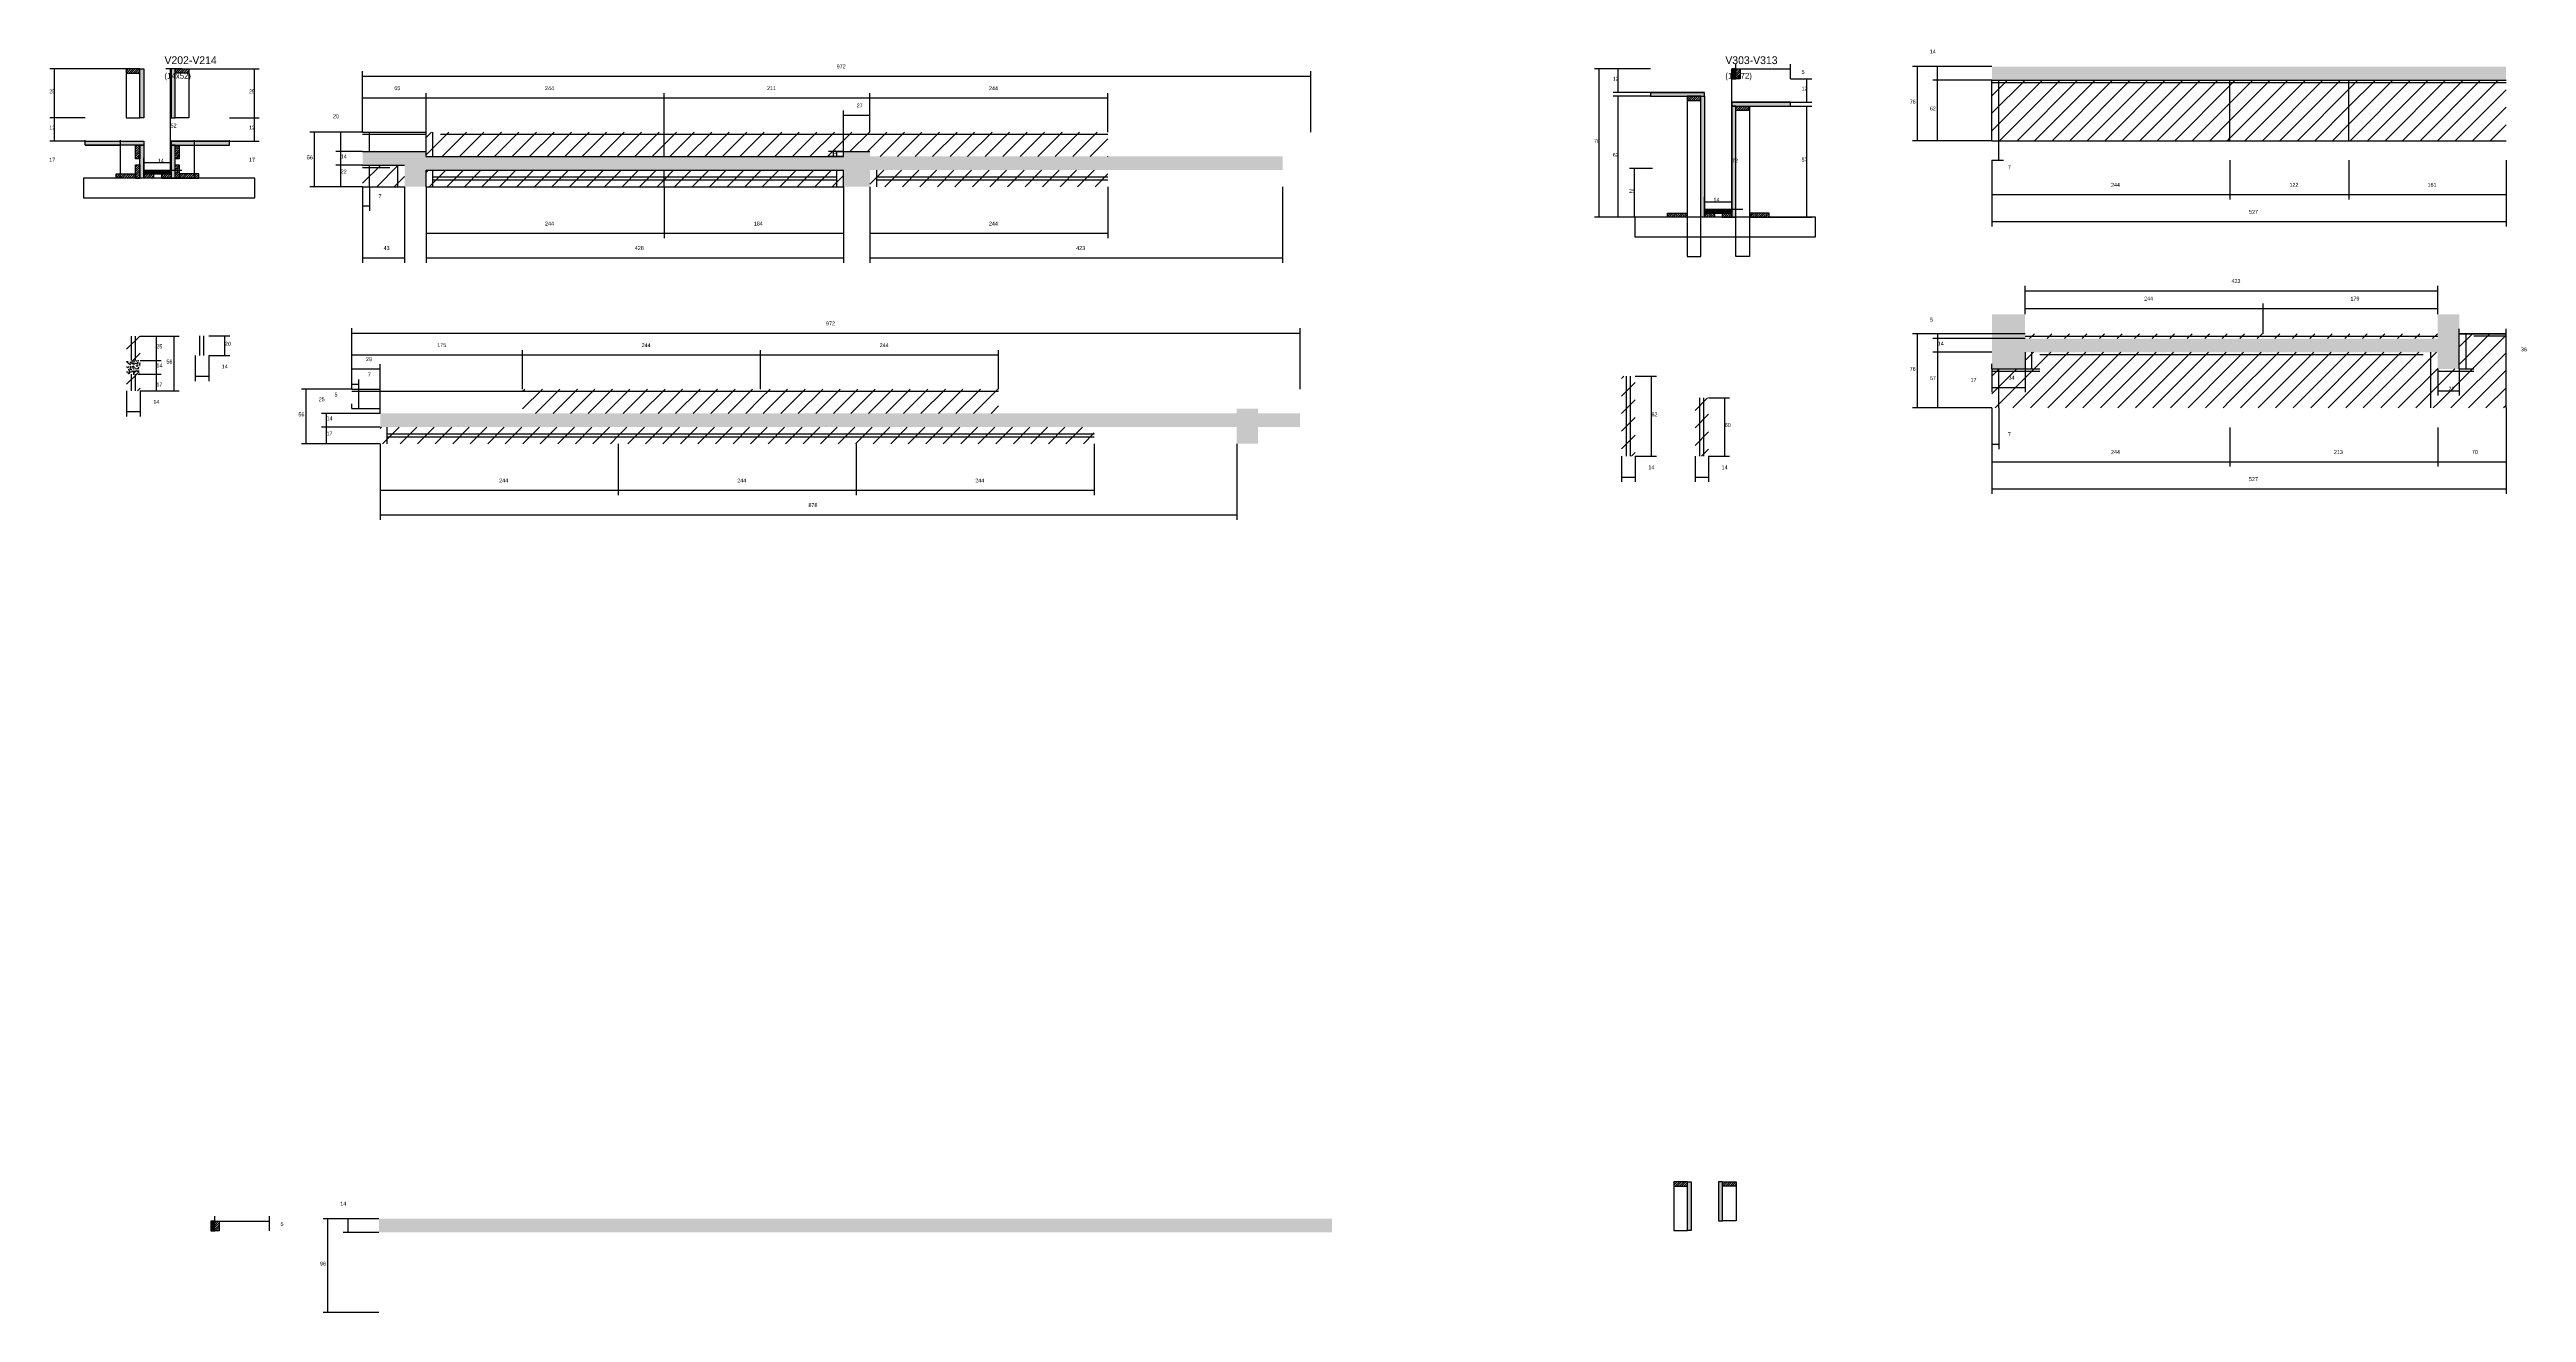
# Model space of a CAD drawing. Header units: metres. Extents: x -65046 to 21926, y -45195 to 1016.
# Drawn here: x 15882 to 18421, y -43074 to -41780 of the extents above; entities that cross this region are included whole.
import ezdxf

# ---------------------------------------------------------------- set-up
doc = ezdxf.new("R2010")
doc.units = ezdxf.units.M
for name, color, linetype in [('COTA', 241, 'Continuous'), ('Hachura', 253, 'Continuous'), ('Madeira', 126, 'Continuous'), ('Painéis', 200, 'Continuous'), ('SARR_2.2x7', 40, 'Continuous'), ('SARR_EDITAR', 141, 'Continuous'), ('Texto Seção', 7, 'Continuous')]:
    doc.layers.add(name, color=color, linetype=linetype)

msp = doc.modelspace()

# ---------------------------------------------------------------- hatches: boundary and pattern name
at = {"layer": 'COTA'}
h = msp.add_hatch(dxfattribs=at)
h.set_pattern_fill('AR-CONC', scale=0.03)
h.paths.add_polyline_path([(17873.3, -41797.5), (17873.3, -41811.5), (18400.3, -41811.5), (18400.3, -41797.5)])
h = msp.add_hatch(dxfattribs=at)
h.set_pattern_fill('AR-CONC', scale=0.03)
h.paths.add_polyline_path([(16723.1, -41920.6), (16723.1, -41903.6), (16723.1, -41903.6), (17146.1, -41903.6), (17146.1, -41903.6), (17146.1, -41889.6), (17146.1, -41889.6), (16723.1, -41889.6), (16723.1, -41889.6), (16723.1, -41884.6), (16723.1, -41884.6), (16696.1, -41884.6), (16696.1, -41884.6), (16696.1, -41889.6), (16696.1, -41889.6), (16268.1, -41889.6), (16268.1, -41889.6), (16268.1, -41884.6), (16268.1, -41884.6), (16246.1, -41884.6), (16246.1, -41884.6), (16203.1, -41884.6), (16203.1, -41884.6), (16203.1, -41898.6), (16203.1, -41898.6), (16246.1, -41898.6), (16246.1, -41898.6), (16246.1, -41920.6), (16246.1, -41920.6), (16268.1, -41920.6), (16268.1, -41920.6), (16268.1, -41903.6), (16268.1, -41903.6), (16696.1, -41903.6), (16696.1, -41903.6), (16696.1, -41920.6), (16696.1, -41920.6), (16723.1, -41920.6)])
h = msp.add_hatch(dxfattribs=at)
h.set_pattern_fill('AR-CONC', scale=0.03)
h.paths.add_polyline_path([(17907.3, -42107.3), (17907.3, -42090.3), (18330.3, -42090.3), (18330.3, -42107.3), (18352.3, -42107.3), (18352.3, -42071.3), (18352.3, -42051.3), (18330.3, -42051.3), (18330.3, -42071.3), (18330.3, -42076.3), (17907.3, -42076.3), (17907.3, -42071.3), (17907.3, -42051.3), (17873.3, -42051.3), (17873.3, -42107.3)])
h = msp.add_hatch(dxfattribs=at)
h.set_pattern_fill('AR-CONC', scale=0.03)
h.paths.add_polyline_path([(15975.2, -42098.8), (15961.2, -42098.8), (15961.2, -42112.8), (15975.2, -42112.8)])
h = msp.add_hatch(dxfattribs=at)
h.set_pattern_fill('AR-CONC', scale=0.03)
h.paths.add_polyline_path([(17121.1, -42167), (17164.1, -42167), (17164.1, -42153), (17121.1, -42153), (17121.1, -42148), (17099.1, -42148), (17099.1, -42153), (16221.1, -42153), (16221.1, -42167), (17099.1, -42167), (17099.1, -42184), (17121.1, -42184)])
h = msp.add_hatch(dxfattribs=at)
h.set_pattern_fill('AR-CONC', scale=0.03)
h.paths.add_polyline_path([(16219.8, -42978.2), (16219.8, -42992.2), (17196.8, -42992.2), (17196.8, -42978.2)])
at = {"layer": 'Hachura'}
h = msp.add_hatch(dxfattribs=at)
h.set_pattern_fill('ANSI31', scale=0.5)
h.paths.add_polyline_path([(15974.8, -41804.4), (15974.8, -41800), (15974.8, -41800), (15960.8, -41800), (15960.8, -41800), (15960.8, -41804.4), (15960.8, -41804.4), (15974.8, -41804.4)])
h = msp.add_hatch(color=8, dxfattribs=at)
h.dxf.hatch_style = 1
h.paths.add_polyline_path([(15978.8, -41800), (15974.8, -41800), (15974.8, -41850), (15978.8, -41850)])
h = msp.add_hatch(color=8, dxfattribs=at)
h.dxf.hatch_style = 1
h.paths.add_polyline_path([(16010.8, -41800), (16006.8, -41800), (16006.8, -41850), (16010.8, -41850)])
h = msp.add_hatch(dxfattribs=at)
h.set_pattern_fill('ANSI31', scale=0.5)
h.paths.add_polyline_path([(16010.8, -41804.4), (16010.8, -41800), (16010.8, -41800), (16024.8, -41800), (16024.8, -41800), (16024.8, -41804.4), (16024.8, -41804.4), (16010.8, -41804.4)])
h = msp.add_hatch(color=8, dxfattribs=at)
h.dxf.hatch_style = 1
h.paths.add_polyline_path([(17610.8, -41800), (17606.8, -41800), (17606.8, -41800), (17606.8, -41810), (17606.8, -41810), (17610.8, -41810), (17610.8, -41810), (17610.8, -41800)])
h = msp.add_hatch(dxfattribs=at)
h.set_pattern_fill('ANSI31', scale=0.5)
h.paths.add_polyline_path([(17615.2, -41810), (17610.8, -41810), (17610.8, -41810), (17610.8, -41800), (17610.8, -41800), (17615.2, -41800), (17615.2, -41800), (17615.2, -41810)])
h = msp.add_hatch(dxfattribs=at)
h.set_pattern_fill('ANSI31', scale=4)
h.paths.add_polyline_path([(18117.3, -41873.5), (18117.3, -41811.5), (17873.3, -41811.5), (17873.3, -41873.5)])
h = msp.add_hatch(dxfattribs=at)
h.set_pattern_fill('ANSI31', scale=4)
h.paths.add_polyline_path([(18239.3, -41873.5), (18239.3, -41811.5), (18117.3, -41811.5), (18117.3, -41873.5)])
h = msp.add_hatch(dxfattribs=at)
h.set_pattern_fill('ANSI31', scale=4)
h.paths.add_polyline_path([(18400.3, -41873.5), (18400.3, -41811.5), (18239.3, -41811.5), (18239.3, -41873.5)])
h = msp.add_hatch(color=8, dxfattribs=at)
h.dxf.hatch_style = 1
h.paths.add_polyline_path([(17578.8, -41828), (17578.8, -41824), (17578.8, -41824), (17523.2, -41824), (17523.2, -41824), (17523.2, -41828), (17523.2, -41828), (17578.8, -41828)])
h = msp.add_hatch(dxfattribs=at)
h.set_pattern_fill('ANSI31', scale=0.5)
h.paths.add_polyline_path([(17574.8, -41832.4), (17574.8, -41828), (17574.8, -41828), (17560.8, -41828), (17560.8, -41828), (17560.8, -41832.4), (17560.8, -41832.4), (17574.8, -41832.4)])
h = msp.add_hatch(color=8, dxfattribs=at)
h.dxf.hatch_style = 1
h.paths.add_polyline_path([(17574.8, -41828), (17578.8, -41828), (17578.8, -41828), (17578.8, -41952), (17578.8, -41952), (17574.8, -41952), (17574.8, -41952), (17574.8, -41828)])
h = msp.add_hatch(color=8, dxfattribs=at)
h.dxf.hatch_style = 1
h.paths.add_polyline_path([(17666.8, -41838), (17666.8, -41834), (17666.8, -41834), (17606.8, -41834), (17606.8, -41834), (17606.8, -41838), (17606.8, -41838), (17666.8, -41838)])
h = msp.add_hatch(color=8, dxfattribs=at)
h.dxf.hatch_style = 1
h.paths.add_polyline_path([(17610.8, -41838), (17606.8, -41838), (17606.8, -41838), (17606.8, -41952), (17606.8, -41952), (17610.8, -41952), (17610.8, -41952), (17610.8, -41838)])
h = msp.add_hatch(dxfattribs=at)
h.set_pattern_fill('ANSI31', scale=0.5)
h.paths.add_polyline_path([(17610.8, -41842.4), (17610.8, -41838), (17610.8, -41838), (17624.8, -41838), (17624.8, -41838), (17624.8, -41842.4), (17624.8, -41842.4), (17610.8, -41842.4)])
h = msp.add_hatch(dxfattribs=at)
h.set_pattern_fill('ANSI31', scale=4)
h.paths.add_polyline_path([(16512.1, -41889.6), (16512.1, -41864.6), (16268.1, -41864.6), (16268.1, -41889.6)])
h = msp.add_hatch(dxfattribs=at)
h.set_pattern_fill('ANSI31', scale=4)
h.paths.add_polyline_path([(16696.1, -41889.6), (16696.1, -41884.6), (16723.1, -41884.6), (16723.1, -41864.6), (16512.1, -41864.6), (16512.1, -41889.6)])
h = msp.add_hatch(dxfattribs=at)
h.set_pattern_fill('ANSI31', scale=4)
h.paths.add_polyline_path([(16723.1, -41864.6), (16723.1, -41884.6), (16723.1, -41889.6), (16967.1, -41889.6), (16967.1, -41864.6)])
h = msp.add_hatch(color=8, dxfattribs=at)
h.dxf.hatch_style = 1
h.paths.add_polyline_path([(15918.8, -41878), (15918.8, -41874), (15918.8, -41874), (15978.8, -41874), (15978.8, -41874), (15978.8, -41878), (15978.8, -41878), (15918.8, -41878)])
h = msp.add_hatch(dxfattribs=at)
h.set_pattern_fill('ANSI31', scale=0.5)
h.paths.add_polyline_path([(15974.8, -41892), (15970.4, -41892), (15970.4, -41892), (15970.4, -41878), (15970.4, -41878), (15974.8, -41878), (15974.8, -41878), (15974.8, -41892)])
h = msp.add_hatch(color=8, dxfattribs=at)
h.dxf.hatch_style = 1
h.paths.add_polyline_path([(15974.8, -41912), (15978.8, -41912), (15978.8, -41878), (15974.8, -41878)])
h = msp.add_hatch(color=8, dxfattribs=at)
h.dxf.hatch_style = 1
h.paths.add_polyline_path([(16066.8, -41878), (16066.8, -41874), (16066.8, -41874), (16006.8, -41874), (16006.8, -41874), (16006.8, -41878), (16006.8, -41878), (16066.8, -41878)])
h = msp.add_hatch(color=8, dxfattribs=at)
h.dxf.hatch_style = 1
h.paths.add_polyline_path([(16010.8, -41878), (16006.8, -41878), (16006.8, -41904), (16006.8, -41912), (16010.8, -41912)])
h = msp.add_hatch(dxfattribs=at)
h.set_pattern_fill('ANSI31', scale=0.5)
h.paths.add_polyline_path([(16015.2, -41892), (16010.8, -41892), (16010.8, -41892), (16010.8, -41878), (16010.8, -41878), (16015.2, -41878), (16015.2, -41878), (16015.2, -41892)])
h = msp.add_hatch(dxfattribs=at)
h.set_pattern_fill('ANSI31', scale=0.5)
h.paths.add_polyline_path([(15950.4, -41912), (15950.4, -41907.6), (15950.4, -41907.6), (15970.4, -41907.6), (15970.4, -41907.6), (15970.4, -41912), (15970.4, -41912), (15950.4, -41912)])
h = msp.add_hatch(dxfattribs=at)
h.set_pattern_fill('ANSI31', scale=0.5)
h.paths.add_polyline_path([(15974.8, -41912.3), (15970.4, -41912.3), (15970.4, -41912.3), (15970.4, -41898.3), (15970.4, -41898.3), (15974.8, -41898.3), (15974.8, -41898.3), (15974.8, -41912.3)])
h = msp.add_hatch(color=8, dxfattribs=at)
h.dxf.hatch_style = 1
h.paths.add_polyline_path([(16006.8, -41907.6), (16006.8, -41904), (16006.8, -41904), (15978.8, -41904), (15978.8, -41904), (15978.8, -41907.6), (15978.8, -41907.6), (16006.8, -41907.6)])
h = msp.add_hatch(dxfattribs=at)
h.set_pattern_fill('ANSI31', scale=0.5)
h.paths.add_polyline_path([(15978.8, -41912), (15978.8, -41907.6), (15978.8, -41907.6), (15988.8, -41907.6), (15988.8, -41907.6), (15988.8, -41912), (15988.8, -41912), (15978.8, -41912)])
h = msp.add_hatch(dxfattribs=at)
h.set_pattern_fill('ANSI31', scale=0.5)
h.paths.add_polyline_path([(16006.8, -41912), (16006.8, -41907.6), (16006.8, -41907.6), (15996.8, -41907.6), (15996.8, -41907.6), (15996.8, -41912), (15996.8, -41912), (16006.8, -41912)])
h = msp.add_hatch(dxfattribs=at)
h.set_pattern_fill('ANSI31', scale=0.5)
h.paths.add_polyline_path([(16015.2, -41912.3), (16010.8, -41912.3), (16010.8, -41912.3), (16010.8, -41898.3), (16010.8, -41898.3), (16015.2, -41898.3), (16015.2, -41898.3), (16015.2, -41912.3)])
h = msp.add_hatch(dxfattribs=at)
h.set_pattern_fill('ANSI31', scale=0.5)
h.paths.add_polyline_path([(16035.2, -41912), (16035.2, -41907.6), (16035.2, -41907.6), (16015.2, -41907.6), (16015.2, -41907.6), (16015.2, -41912), (16015.2, -41912), (16035.2, -41912)])
h = msp.add_hatch(dxfattribs=at)
h.set_pattern_fill('ANSI31', scale=4)
h.paths.add_polyline_path([(16246.1, -41920.6), (16246.1, -41898.6), (16203.1, -41898.6), (16203.1, -41920.6)])
h = msp.add_hatch(dxfattribs=at)
h.set_pattern_fill('ANSI31', scale=4)
h.paths.add_polyline_path([(16512.1, -41903.6), (16268.1, -41903.6), (16268.1, -41920.6), (16512.1, -41920.6)])
h = msp.add_hatch(dxfattribs=at)
h.set_pattern_fill('ANSI31', scale=4)
h.paths.add_polyline_path([(16696.1, -41903.6), (16512.1, -41903.6), (16512.1, -41920.6), (16696.1, -41920.6)])
h = msp.add_hatch(dxfattribs=at)
h.set_pattern_fill('ANSI31', scale=4)
h.paths.add_polyline_path([(16967.1, -41903.6), (16723.1, -41903.6), (16723.1, -41920.6), (16967.1, -41920.6)])
h = msp.add_hatch(color=8, dxfattribs=at)
h.dxf.hatch_style = 1
h.paths.add_polyline_path([(17606.8, -41947.6), (17606.8, -41944), (17606.8, -41944), (17578.8, -41944), (17578.8, -41944), (17578.8, -41947.6), (17578.8, -41947.6), (17606.8, -41947.6)])
h = msp.add_hatch(dxfattribs=at)
h.set_pattern_fill('ANSI31', scale=0.5)
h.paths.add_polyline_path([(17540.8, -41952), (17540.8, -41947.6), (17540.8, -41947.6), (17560.8, -41947.6), (17560.8, -41947.6), (17560.8, -41952), (17560.8, -41952), (17540.8, -41952)])
h = msp.add_hatch(dxfattribs=at)
h.set_pattern_fill('ANSI31', scale=0.5)
h.paths.add_polyline_path([(17578.8, -41952), (17578.8, -41947.6), (17578.8, -41947.6), (17588.8, -41947.6), (17588.8, -41947.6), (17588.8, -41952), (17588.8, -41952), (17578.8, -41952)])
h = msp.add_hatch(dxfattribs=at)
h.set_pattern_fill('ANSI31', scale=0.5)
h.paths.add_polyline_path([(17606.8, -41952), (17606.8, -41947.6), (17606.8, -41947.6), (17596.8, -41947.6), (17596.8, -41947.6), (17596.8, -41952), (17596.8, -41952), (17606.8, -41952)])
h = msp.add_hatch(dxfattribs=at)
h.set_pattern_fill('ANSI31', scale=0.5)
h.paths.add_polyline_path([(17644.8, -41952), (17644.8, -41947.6), (17644.8, -41947.6), (17624.8, -41947.6), (17624.8, -41947.6), (17624.8, -41952), (17624.8, -41952), (17644.8, -41952)])
h = msp.add_hatch(dxfattribs=at)
h.set_pattern_fill('ANSI31', scale=4)
h.paths.add_polyline_path([(18151.3, -42076.3), (18151.3, -42071.3), (17907.3, -42071.3), (17907.3, -42076.3)])
h = msp.add_hatch(dxfattribs=at)
h.set_pattern_fill('ANSI31', scale=4)
h.paths.add_polyline_path([(18151.3, -42071.3), (18151.3, -42076.3), (18330.3, -42076.3), (18330.3, -42071.3)])
h = msp.add_hatch(dxfattribs=at)
h.set_pattern_fill('ANSI31', scale=4)
h.paths.add_polyline_path([(18400.3, -42071.3), (18352.3, -42071.3), (18352.3, -42107.3), (18330.3, -42107.3), (18330.3, -42147.3), (18400.3, -42147.3)])
h = msp.add_hatch(dxfattribs=at)
h.set_pattern_fill('ANSI31', scale=4)
h.paths.add_polyline_path([(15961.2, -42098.8), (15975.2, -42098.8), (15975.2, -42073.8), (15961.2, -42073.8)])
h = msp.add_hatch(dxfattribs=at)
h.set_pattern_fill('ANSI31', scale=4)
h.paths.add_polyline_path([(18117.3, -42147.3), (18117.3, -42090.3), (17907.3, -42090.3), (17907.3, -42107.3), (17873.3, -42107.3), (17873.3, -42147.3)])
h = msp.add_hatch(dxfattribs=at)
h.set_pattern_fill('ANSI31', scale=4)
h.paths.add_polyline_path([(18117.3, -42090.3), (18117.3, -42147.3), (18330.3, -42147.3), (18330.3, -42107.3), (18330.3, -42090.3)])
h = msp.add_hatch(dxfattribs=at)
h.set_pattern_fill('ANSI31', scale=4)
h.paths.add_polyline_path([(15961.2, -42129.8), (15975.2, -42129.8), (15975.2, -42112.8), (15961.2, -42112.8)])
h = msp.add_hatch(dxfattribs=at)
h.set_pattern_fill('ANSI31', scale=4)
h.paths.add_polyline_path([(17507.7, -42114.9), (17493.7, -42114.9), (17493.7, -42196.9), (17507.7, -42196.9)])
h = msp.add_hatch(dxfattribs=at)
h.set_pattern_fill('ANSI31', scale=4)
h.paths.add_polyline_path([(16611.1, -42153), (16611.1, -42128), (16367.1, -42128), (16367.1, -42153)])
h = msp.add_hatch(dxfattribs=at)
h.set_pattern_fill('ANSI31', scale=4)
h.paths.add_polyline_path([(16611.1, -42128), (16611.1, -42153), (16855.1, -42153), (16855.1, -42128)])
h = msp.add_hatch(dxfattribs=at)
h.set_pattern_fill('ANSI31', scale=4)
h.paths.add_polyline_path([(17582.9, -42136.9), (17568.9, -42136.9), (17568.9, -42196.9), (17582.9, -42196.9)])
h = msp.add_hatch(dxfattribs=at)
h.set_pattern_fill('ANSI31', scale=4)
h.paths.add_polyline_path([(16465.1, -42184), (16465.1, -42167), (16221.1, -42167), (16221.1, -42184)])
h = msp.add_hatch(dxfattribs=at)
h.set_pattern_fill('ANSI31', scale=4)
h.paths.add_polyline_path([(16709.1, -42184), (16709.1, -42167), (16465.1, -42167), (16465.1, -42184)])
h = msp.add_hatch(dxfattribs=at)
h.set_pattern_fill('ANSI31', scale=4)
h.paths.add_polyline_path([(16953.1, -42184), (16953.1, -42167), (16709.1, -42167), (16709.1, -42184)])
h = msp.add_hatch(dxfattribs=at)
h.set_pattern_fill('ANSI31', scale=0.5)
h.paths.add_polyline_path([(17561.1, -42944.8), (17561.1, -42940.4), (17561.1, -42940.4), (17547.1, -42940.4), (17547.1, -42940.4), (17547.1, -42944.8), (17547.1, -42944.8), (17561.1, -42944.8)])
h = msp.add_hatch(color=8, dxfattribs=at)
h.dxf.hatch_style = 1
h.paths.add_polyline_path([(17565.1, -42940.4), (17561.1, -42940.4), (17561.1, -42990.4), (17565.1, -42990.4)])
h = msp.add_hatch(color=8, dxfattribs=at)
h.dxf.hatch_style = 1
h.paths.add_polyline_path([(17593.1, -42940.4), (17597.1, -42940.4), (17597.1, -42940.4), (17597.1, -42980.4), (17597.1, -42980.4), (17593.1, -42980.4), (17593.1, -42980.4), (17593.1, -42940.4)])
h = msp.add_hatch(dxfattribs=at)
h.set_pattern_fill('ANSI31', scale=0.5)
h.paths.add_polyline_path([(17597.1, -42944.8), (17597.1, -42940.4), (17597.1, -42940.4), (17611.1, -42940.4), (17611.1, -42940.4), (17611.1, -42944.8), (17611.1, -42944.8), (17597.1, -42944.8)])
h = msp.add_hatch(color=8, dxfattribs=at)
h.dxf.hatch_style = 1
h.paths.add_polyline_path([(16051.6, -42980.7), (16047.6, -42980.7), (16047.6, -42980.7), (16047.6, -42990.7), (16047.6, -42990.7), (16051.6, -42990.7), (16051.6, -42990.7), (16051.6, -42980.7)])
h = msp.add_hatch(dxfattribs=at)
h.set_pattern_fill('ANSI31', scale=0.5)
h.paths.add_polyline_path([(16056, -42990.7), (16051.6, -42990.7), (16051.6, -42990.7), (16051.6, -42980.7), (16051.6, -42980.7), (16056, -42980.7), (16056, -42980.7), (16056, -42990.7)])

# ---------------------------------------------------------------- linework, layer by layer
at = {"layer": 'COTA'}
for p, q in [((15960.8, -41800), (15882.4, -41800)), ((15887.4, -41850), (15887.4, -41800)), ((16017.8, -41800), (16001.3, -41800)), ((16006.3, -41904), (16006.3, -41800)), ((16024.8, -41800), (16097.2, -41800)), ((16092.2, -41850), (16092.2, -41800)), ((16203.1, -41864.6), (16203.1, -41802.3)), ((16203.1, -41807.3), (17175.1, -41807.3)), ((17175.1, -41864.6), (17175.1, -41802.3)), ((17523.2, -41800), (17465.8, -41800)), ((17470.8, -41952), (17470.8, -41800)), ((17523.2, -41800), (17485.1, -41800)), ((17490.1, -41824), (17490.1, -41800)), ((17606.8, -41944), (17606.8, -41800)), ((17606.8, -41800), (17611.8, -41800)), ((17610.8, -41800), (17610.8, -41795)), ((17610.8, -41800), (17666.8, -41800)), ((17666.8, -41810), (17666.8, -41795)), ((17666.8, -41810), (17688.6, -41810)), ((17683.6, -41834), (17683.6, -41810)), ((17873.3, -41797.5), (17792, -41797.5)), ((17797, -41873.5), (17797, -41797.5)), ((17873.3, -41797.5), (17812.6, -41797.5)), ((17873.3, -41811.5), (17812.6, -41811.5)), ((17873.3, -41811.5), (17812.6, -41811.5)), ((17817.6, -41811.5), (17817.6, -41797.5)), ((17817.6, -41873.5), (17817.6, -41811.5)), ((16203.1, -41864.6), (16203.1, -41824.7)), ((16203.1, -41829.7), (16268.1, -41829.7)), ((16268.1, -41864.6), (16268.1, -41824.7)), ((16268.1, -41864.6), (16268.1, -41824.7)), ((16268.1, -41829.7), (16512.1, -41829.7)), ((16512.1, -41864.6), (16512.1, -41824.7)), ((16512.1, -41864.6), (16512.1, -41824.7)), ((16512.1, -41829.7), (16723.1, -41829.7)), ((16696.1, -41884.6), (16696.1, -41842.4)), ((16723.1, -41864.6), (16723.1, -41824.7)), ((16723.1, -41864.6), (16723.1, -41824.7)), ((16723.1, -41829.7), (16967.1, -41829.7)), ((16723.1, -41864.6), (16723.1, -41842.4)), ((16967.1, -41864.6), (16967.1, -41824.7)), ((17523.2, -41824), (17485.1, -41824)), ((17523.2, -41828), (17485.1, -41828)), ((17490.1, -41952), (17490.1, -41828)), ((17666.8, -41834), (17688.6, -41834)), ((17666.8, -41838), (17688.6, -41838)), ((17683.6, -41952), (17683.6, -41838)), ((15918.8, -41850), (15882.4, -41850)), ((15918.8, -41850), (15882.4, -41850)), ((15887.4, -41874), (15887.4, -41850)), ((16066.8, -41850), (16097.2, -41850)), ((16066.8, -41850), (16097.2, -41850)), ((16092.2, -41874), (16092.2, -41850)), ((16203.1, -41864.6), (16148.9, -41864.6)), ((16153.9, -41920.6), (16153.9, -41864.6)), ((16203.1, -41864.6), (16175.7, -41864.6)), ((16180.7, -41884.6), (16180.7, -41864.6)), ((16696.1, -41847.4), (16723.1, -41847.4)), ((15918.8, -41874), (15882.4, -41874)), ((15918.8, -41878), (15918.8, -41873)), ((15918.8, -41878), (15954.8, -41878)), ((15954.8, -41912), (15954.8, -41873)), ((15978.8, -41912), (15978.8, -41891)), ((16006.8, -41912), (16006.8, -41891)), ((16030.8, -41912), (16030.8, -41873)), ((16030.8, -41878), (16066.8, -41878)), ((16066.8, -41878), (16066.8, -41873)), ((16066.8, -41874), (16097.2, -41874)), ((16203.1, -41884.6), (16175.7, -41884.6)), ((16203.1, -41884.6), (16175.7, -41884.6)), ((16180.7, -41898.6), (16180.7, -41884.6)), ((16696.1, -41884.6), (16680.7, -41884.6)), ((16696.1, -41889.6), (16680.7, -41889.6)), ((16685.7, -41889.6), (16685.7, -41884.6)), ((17873.3, -41873.5), (17792, -41873.5)), ((17873.3, -41873.5), (17812.6, -41873.5)), ((17873.3, -41893.5), (17873.3, -41933.7)), ((17873.3, -41893.5), (17873.3, -41961.4)), ((17873.3, -41893.5), (17885.3, -41893.5)), ((17880.3, -41893.5), (17880.3, -41873.5)), ((17880.3, -41873.5), (17885.3, -41873.5)), ((18117.3, -41893.5), (18117.3, -41933.7)), ((18117.3, -41893.5), (18117.3, -41933.7)), ((18239.3, -41893.5), (18239.3, -41933.7)), ((18239.3, -41893.5), (18239.3, -41933.7)), ((18400.3, -41893.5), (18400.3, -41933.7)), ((18400.3, -41893.5), (18400.3, -41961.4)), ((15978.8, -41896), (16006.8, -41896)), ((16017.8, -41904), (16001.3, -41904)), ((16203.1, -41898.6), (16175.7, -41898.6)), ((16203.1, -41898.6), (16175.7, -41898.6)), ((16180.7, -41920.6), (16180.7, -41898.6)), ((17525.5, -41902), (17501.9, -41902)), ((17506.9, -41952), (17506.9, -41902)), ((16203.1, -41920.6), (16148.9, -41920.6)), ((16203.1, -41920.6), (16175.7, -41920.6)), ((16203.1, -41920.6), (16203.1, -41945.2)), ((16203.1, -41920.6), (16203.1, -41998.5)), ((16203.1, -41940.2), (16210.1, -41940.2)), ((16210.1, -41920.6), (16210.1, -41945.2)), ((16246.1, -41920.6), (16246.1, -41998.5)), ((16268.1, -41920.6), (16268.1, -41973.4)), ((16268.1, -41920.6), (16268.1, -41998.5)), ((16512.1, -41920.6), (16512.1, -41973.4)), ((16512.1, -41920.6), (16512.1, -41973.4)), ((16696.1, -41920.6), (16696.1, -41998.5)), ((16696.1, -41920.6), (16696.1, -41973.4)), ((16723.1, -41920.6), (16723.1, -41973.4)), ((16723.1, -41920.6), (16723.1, -41998.5)), ((16967.1, -41920.6), (16967.1, -41973.4)), ((17146.1, -41920.6), (17146.1, -41998.5)), ((17578.8, -41952), (17578.8, -41931)), ((17578.8, -41936), (17606.8, -41936)), ((17617.8, -41944), (17601.8, -41944)), ((17606.8, -41952), (17606.8, -41931)), ((17873.3, -41928.7), (18117.3, -41928.7)), ((18117.3, -41928.7), (18239.3, -41928.7)), ((18239.3, -41928.7), (18400.3, -41928.7)), ((16268.1, -41968.4), (16512.1, -41968.4)), ((16512.1, -41968.4), (16696.1, -41968.4)), ((16723.1, -41968.4), (16967.1, -41968.4)), ((17545.2, -41952), (17465.8, -41952)), ((17545.2, -41952), (17485.1, -41952)), ((17525.5, -41952), (17501.9, -41952)), ((17640.4, -41952), (17688.6, -41952)), ((17873.3, -41956.4), (18400.3, -41956.4)), ((16203.1, -41993.5), (16246.1, -41993.5)), ((16268.1, -41993.5), (16696.1, -41993.5)), ((16723.1, -41993.5), (17146.1, -41993.5)), ((17907.3, -42051.3), (17907.3, -42022.3)), ((17907.3, -42027.3), (18330.3, -42027.3)), ((17907.3, -42051.3), (17907.3, -42040.3)), ((17907.3, -42045.3), (18151.3, -42045.3)), ((18151.3, -42071.3), (18151.3, -42040.3)), ((18151.3, -42071.3), (18151.3, -42040.3)), ((18151.3, -42045.3), (18330.3, -42045.3)), ((18330.3, -42051.3), (18330.3, -42022.3)), ((18330.3, -42051.3), (18330.3, -42040.3)), ((16192.1, -42128), (16192.1, -42065.7)), ((16192.1, -42070.7), (17164.1, -42070.7)), ((17164.1, -42128), (17164.1, -42065.7)), ((17907.3, -42071.3), (17792, -42071.3)), ((17797, -42147.3), (17797, -42071.3)), ((17907.3, -42071.3), (17812.7, -42071.3)), ((17817.7, -42076.3), (17817.7, -42071.3)), ((18352.3, -42107.3), (18352.3, -42066.3)), ((18352.3, -42071.3), (18400.3, -42071.3)), ((18400.3, -42071.3), (18400.3, -42066.3)), ((15975.2, -42073.8), (15996.7, -42073.8)), ((15975.2, -42073.8), (16015, -42073.8)), ((15991.7, -42098.8), (15991.7, -42073.8)), ((16010, -42129.8), (16010, -42073.8)), ((16031.3, -42093.6), (16031.3, -42119.9)), ((16045.3, -42073.6), (16066.9, -42073.6)), ((16045.3, -42093.6), (16066.9, -42093.6)), ((16045.3, -42093.6), (16045.3, -42119.9)), ((16061.9, -42093.6), (16061.9, -42073.6)), ((16192.1, -42128), (16192.1, -42088)), ((16192.1, -42093), (16367.1, -42093)), ((16367.1, -42128), (16367.1, -42088)), ((16367.1, -42128), (16367.1, -42088)), ((16367.1, -42093), (16611.1, -42093)), ((16611.1, -42128), (16611.1, -42088)), ((16611.1, -42128), (16611.1, -42088)), ((16611.1, -42093), (16855.1, -42093)), ((16855.1, -42128), (16855.1, -42088)), ((17873.3, -42076.3), (17812.7, -42076.3)), ((17907.3, -42076.3), (17812.7, -42076.3)), ((17873.3, -42090.3), (17812.7, -42090.3)), ((17873.3, -42090.3), (17812.7, -42090.3)), ((17817.7, -42090.3), (17817.7, -42076.3)), ((17817.7, -42147.3), (17817.7, -42090.3)), ((17907.3, -42090.3), (17907.3, -42112.3)), ((15975.2, -42098.8), (15996.7, -42098.8)), ((15975.2, -42098.8), (15996.7, -42098.8)), ((15975.2, -42112.8), (15996.7, -42112.8)), ((15975.2, -42112.8), (15996.7, -42112.8)), ((15991.7, -42112.8), (15991.7, -42098.8)), ((15991.7, -42129.8), (15991.7, -42112.8)), ((16031.3, -42114.9), (16045.3, -42114.9)), ((16192.1, -42128), (16192.1, -42102.4)), ((16192.1, -42107.4), (16221.1, -42107.4)), ((16192.1, -42128), (16192.1, -42118.1)), ((16199.1, -42128), (16199.1, -42118.1)), ((16221.1, -42148), (16221.1, -42102.4)), ((17507.7, -42114.9), (17529.3, -42114.9)), ((17524.3, -42196.9), (17524.3, -42114.9)), ((17873.3, -42107.3), (17873.3, -42102.3)), ((17873.3, -42107.3), (17873.3, -42131.3)), ((17873.3, -42107.3), (17907.3, -42107.3)), ((17907.3, -42107.3), (17907.3, -42131.3)), ((18330.3, -42107.3), (18330.3, -42134.7)), ((18352.3, -42107.3), (18352.3, -42134.7)), ((15961.2, -42129.8), (15961.2, -42156.1)), ((15975.2, -42129.8), (15975.2, -42156.1)), ((15975.2, -42129.8), (15996.7, -42129.8)), ((15975.2, -42129.8), (16015, -42129.8)), ((16192.1, -42128), (16140.3, -42128)), ((16145.3, -42184), (16145.3, -42128)), ((16192.1, -42128), (16192.1, -42123)), ((16192.1, -42123.1), (16199.1, -42123.1)), ((16192.1, -42128), (16221.1, -42128)), ((16192.1, -42148), (16192.1, -42143)), ((16192.1, -42148), (16221.1, -42148)), ((16221.1, -42153), (16221.1, -42123)), ((16221.1, -42153), (16221.1, -42143)), ((17582.9, -42136.9), (17604.4, -42136.9)), ((17599.4, -42196.9), (17599.4, -42136.9)), ((17873.3, -42147.3), (17792, -42147.3)), ((17873.3, -42147.3), (17812.7, -42147.3)), ((17873.3, -42126.3), (17907.3, -42126.3)), ((17873.3, -42147.3), (17873.3, -42235.2)), ((17873.3, -42147.3), (17873.3, -42189.5)), ((17880.3, -42147.3), (17880.3, -42189.5)), ((18330.3, -42129.7), (18352.3, -42129.7)), ((18400.3, -42147.3), (18400.3, -42235.2)), ((15961.2, -42151.1), (15975.2, -42151.1)), ((16221.1, -42153), (16161.1, -42153)), ((16221.1, -42167), (16161.1, -42167)), ((16221.1, -42167), (16161.1, -42167)), ((16166.1, -42167), (16166.1, -42153)), ((16166.1, -42184), (16166.1, -42167)), ((17873.3, -42167.3), (17873.3, -42207.5)), ((18117.3, -42167.3), (18117.3, -42207.5)), ((18117.3, -42167.3), (18117.3, -42207.5)), ((18330.3, -42167.3), (18330.3, -42207.5)), ((18330.3, -42167.3), (18330.3, -42207.5)), ((18400.3, -42167.3), (18400.3, -42207.5)), ((16221.1, -42184), (16140.3, -42184)), ((16221.1, -42184), (16161.1, -42184)), ((16221.1, -42184), (16221.1, -42236.7)), ((16221.1, -42184), (16221.1, -42261.9)), ((16465.1, -42184), (16465.1, -42236.7)), ((16465.1, -42184), (16465.1, -42236.7)), ((16709.1, -42184), (16709.1, -42236.7)), ((16709.1, -42184), (16709.1, -42236.7)), ((16953.1, -42184), (16953.1, -42236.7)), ((17099.1, -42184), (17099.1, -42261.9)), ((17493.7, -42196.9), (17493.7, -42223.2)), ((17507.7, -42196.9), (17529.3, -42196.9)), ((17507.7, -42196.9), (17507.7, -42223.2)), ((17568.9, -42196.9), (17568.9, -42223.2)), ((17582.9, -42196.9), (17604.4, -42196.9)), ((17582.9, -42196.9), (17582.9, -42223.2)), ((17873.3, -42184.5), (17880.3, -42184.5)), ((17493.7, -42218.2), (17507.7, -42218.2)), ((17568.9, -42218.2), (17582.9, -42218.2)), ((17873.3, -42202.5), (18117.3, -42202.5)), ((18117.3, -42202.5), (18330.3, -42202.5)), ((18330.3, -42202.5), (18400.3, -42202.5)), ((16221.1, -42231.7), (16465.1, -42231.7)), ((16465.1, -42231.7), (16709.1, -42231.7)), ((16709.1, -42231.7), (16953.1, -42231.7)), ((17873.3, -42230.2), (18400.3, -42230.2)), ((16221.1, -42256.9), (17099.1, -42256.9)), ((16051.6, -42980.7), (16051.6, -42975.7)), ((16051.6, -42980.7), (16107.6, -42980.7)), ((16107.6, -42990.7), (16107.6, -42975.7)), ((16219.8, -42978.2), (16162.5, -42978.2)), ((16167.5, -43074.2), (16167.5, -42978.2)), ((16219.8, -42978.2), (16183.2, -42978.2)), ((16188.2, -42992.2), (16188.2, -42978.2)), ((16219.8, -42992.2), (16183.2, -42992.2)), ((16219.8, -43074.2), (16162.5, -43074.2))]:
    msp.add_line(p, q, dxfattribs=at)
at = {"layer": 'Madeira'}
for points in [[(15974.8, -41804.4), (15974.8, -41800), (15960.8, -41800), (15960.8, -41804.4)], [(15974.8, -41800), (15960.8, -41800), (15960.8, -41850), (15974.8, -41850)], [(16010.8, -41804.4), (16010.8, -41800), (16024.8, -41800), (16024.8, -41804.4)], [(16010.8, -41800), (16024.8, -41800), (16024.8, -41850), (16010.8, -41850)], [(17615.2, -41810), (17610.8, -41810), (17610.8, -41800), (17615.2, -41800)], [(17574.8, -41832.4), (17574.8, -41828), (17560.8, -41828), (17560.8, -41832.4)], [(17574.8, -41828), (17560.8, -41828), (17560.8, -41992), (17574.8, -41992)], [(17610.8, -41842.4), (17610.8, -41838), (17624.8, -41838), (17624.8, -41842.4)], [(17610.8, -41838), (17624.8, -41838), (17624.8, -41992), (17610.8, -41992)], [(15974.8, -41892), (15970.4, -41892), (15970.4, -41878), (15974.8, -41878)], [(16015.2, -41892), (16010.8, -41892), (16010.8, -41878), (16015.2, -41878)], [(15917, -41932), (16092.5, -41932), (16092.5, -41912), (15917, -41912)], [(15950.4, -41912), (15950.4, -41907.6), (15970.4, -41907.6), (15970.4, -41912)], [(15974.8, -41912.3), (15970.4, -41912.3), (15970.4, -41898.3), (15974.8, -41898.3)], [(15978.8, -41912), (15978.8, -41907.6), (15988.8, -41907.6), (15988.8, -41912)], [(16006.8, -41912), (16006.8, -41907.6), (15996.8, -41907.6), (15996.8, -41912)], [(16015.2, -41912.3), (16010.8, -41912.3), (16010.8, -41898.3), (16015.2, -41898.3)], [(16035.2, -41912), (16035.2, -41907.6), (16015.2, -41907.6), (16015.2, -41912)], [(17507.3, -41972), (17692.5, -41972), (17692.5, -41952), (17507.3, -41952)], [(17540.8, -41952), (17540.8, -41947.6), (17560.8, -41947.6), (17560.8, -41952)], [(17578.8, -41952), (17578.8, -41947.6), (17588.8, -41947.6), (17588.8, -41952)], [(17606.8, -41952), (17606.8, -41947.6), (17596.8, -41947.6), (17596.8, -41952)], [(17644.8, -41952), (17644.8, -41947.6), (17624.8, -41947.6), (17624.8, -41952)], [(17561.1, -42944.8), (17561.1, -42940.4), (17547.1, -42940.4), (17547.1, -42944.8)], [(17561.1, -42940.4), (17547.1, -42940.4), (17547.1, -42990.4), (17561.1, -42990.4)], [(17597.1, -42944.8), (17597.1, -42940.4), (17611.1, -42940.4), (17611.1, -42944.8)], [(17597.1, -42940.4), (17611.1, -42940.4), (17611.1, -42980.4), (17597.1, -42980.4)], [(16056, -42990.7), (16051.6, -42990.7), (16051.6, -42980.7), (16056, -42980.7)]]:
    msp.add_lwpolyline(points, close=True, dxfattribs=at)
at = {"layer": 'Painéis'}
for p, q in [((17873.3, -41811.5), (18400.3, -41811.5)), ((17873.3, -41873.5), (17873.3, -41811.5)), ((18117.3, -41873.5), (18117.3, -41811.5)), ((18239.3, -41873.5), (18239.3, -41811.5)), ((17523.2, -41824), (17578.8, -41824)), ((17606.8, -41834), (17666.8, -41834)), ((16203.1, -41864.6), (16268.1, -41864.6)), ((16268.1, -41889.6), (16268.1, -41864.6)), ((16512.1, -41889.6), (16512.1, -41864.6)), ((15918.8, -41874), (15978.8, -41874)), ((16006.8, -41874), (16066.8, -41874)), ((16203.1, -41884.6), (16246.1, -41884.6)), ((16246.1, -41884.6), (16268.1, -41884.6)), ((16268.1, -41889.6), (16696.1, -41889.6)), ((16696.1, -41884.6), (16723.1, -41884.6)), ((16696.1, -41889.6), (16696.1, -41884.6)), ((17873.3, -41873.5), (18400.3, -41873.5)), ((15978.8, -41904), (16006.8, -41904)), ((16203.1, -41898.6), (16246.1, -41898.6)), ((16268.1, -41903.6), (16696.1, -41903.6)), ((16268.1, -41920.6), (16268.1, -41903.6)), ((16512.1, -41920.6), (16512.1, -41903.6)), ((16696.1, -41920.6), (16696.1, -41903.6)), ((16203.1, -41920.6), (16246.1, -41920.6)), ((16268.1, -41920.6), (16696.1, -41920.6))]:
    msp.add_line(p, q, dxfattribs=at)
for points in [[(15974.8, -41800), (15978.8, -41800), (15978.8, -41850), (15974.8, -41850)], [(16010.8, -41800), (16006.8, -41800), (16006.8, -41850), (16010.8, -41850)], [(17610.8, -41800), (17606.8, -41800), (17606.8, -41810), (17610.8, -41810)], [(17578.8, -41828), (17578.8, -41824), (17523.2, -41824), (17523.2, -41828)], [(17574.8, -41828), (17578.8, -41828), (17578.8, -41952), (17574.8, -41952)], [(17666.8, -41838), (17666.8, -41834), (17606.8, -41834), (17606.8, -41838)], [(17610.8, -41838), (17606.8, -41838), (17606.8, -41952), (17610.8, -41952)], [(15918.8, -41878), (15918.8, -41874), (15978.8, -41874), (15978.8, -41878)], [(15974.8, -41878), (15978.8, -41878), (15978.8, -41912), (15974.8, -41912)], [(16066.8, -41878), (16066.8, -41874), (16006.8, -41874), (16006.8, -41878)], [(16010.8, -41878), (16006.8, -41878), (16006.8, -41912), (16010.8, -41912)], [(16006.8, -41907.6), (16006.8, -41904), (15978.8, -41904), (15978.8, -41907.6)], [(17606.8, -41947.6), (17606.8, -41944), (17578.8, -41944), (17578.8, -41947.6)], [(17561.1, -42940.4), (17565.1, -42940.4), (17565.1, -42990.4), (17561.1, -42990.4)], [(17597.1, -42940.4), (17593.1, -42940.4), (17593.1, -42980.4), (17597.1, -42980.4)], [(16051.6, -42980.7), (16047.6, -42980.7), (16047.6, -42990.7), (16051.6, -42990.7)]]:
    msp.add_lwpolyline(points, close=True, dxfattribs=at)
msp.add_lwpolyline([(18400.3, -42147.3), (18400.3, -42071.3), (18352.3, -42071.3)], dxfattribs=at)
at = {"layer": 'SARR_2.2x7'}
for p, q in [((17873.3, -41813.7), (18117.3, -41813.7)), ((17880.3, -41873.5), (17880.3, -41811.5)), ((18117.3, -41813.7), (18239.3, -41813.7)), ((18239.3, -41813.7), (18400.3, -41813.7)), ((16203.1, -41866.8), (16268.1, -41866.8)), ((16210.1, -41884.6), (16210.1, -41864.6)), ((16275.1, -41889.6), (16275.1, -41864.6)), ((16283.1, -41866.8), (16512.1, -41866.8)), ((16512.1, -41866.8), (16723.1, -41866.8)), ((16723.1, -41866.8), (16967.1, -41866.8)), ((16689.1, -41889.6), (16689.1, -41884.6)), ((16689.1, -41884.6), (16696.1, -41884.6)), ((16203.1, -41900.8), (16231.1, -41900.8)), ((16210.1, -41920.6), (16210.1, -41898.6)), ((16239.1, -41920.6), (16239.1, -41898.6)), ((16275.1, -41920.6), (16275.1, -41903.6)), ((16275.1, -41910.6), (16512.1, -41910.6)), ((16275.1, -41913.6), (16512.1, -41913.6)), ((16512.1, -41910.6), (16689.1, -41910.6)), ((16512.1, -41913.6), (16689.1, -41913.6)), ((16689.1, -41920.6), (16689.1, -41903.6)), ((16730.1, -41920.6), (16730.1, -41903.6)), ((16730.1, -41910.6), (16967.1, -41910.6)), ((16730.1, -41913.6), (16967.1, -41913.6)), ((18359.3, -42107.3), (18359.3, -42071.3)), ((17914.3, -42107.3), (17914.3, -42090.3)), ((17922.3, -42092.5), (18117.3, -42092.5)), ((18117.3, -42092.5), (18315.3, -42092.5)), ((18323.3, -42147.3), (18323.3, -42090.3)), ((18367.3, -42073.5), (18400.3, -42073.5)), ((17873.3, -42109.5), (17922.3, -42109.5)), ((17880.3, -42147.3), (17880.3, -42107.3)), ((17907.3, -42107.3), (17922.3, -42107.3)), ((18330.3, -42109.5), (18367.3, -42109.5)), ((18352.3, -42107.3), (18367.3, -42107.3)), ((16192.1, -42130.2), (16367.1, -42130.2)), ((16199.1, -42148), (16199.1, -42128)), ((16367.1, -42130.2), (16611.1, -42130.2)), ((16611.1, -42130.2), (16855.1, -42130.2)), ((16228.1, -42184), (16228.1, -42167)), ((16228.1, -42174), (16465.1, -42174)), ((16228.1, -42177), (16465.1, -42177)), ((16465.1, -42174), (16709.1, -42174)), ((16465.1, -42177), (16709.1, -42177)), ((16709.1, -42174), (16953.1, -42174)), ((16709.1, -42177), (16953.1, -42177))]:
    msp.add_line(p, q, dxfattribs=at)
at = {"layer": 'SARR_EDITAR'}
for p, q in [((15966.2, -42098.8), (15966.2, -42073.8)), ((15970.2, -42098.8), (15970.2, -42073.8)), ((16036.3, -42093.6), (16036.3, -42073.6)), ((16040.3, -42093.6), (16040.3, -42073.6)), ((17907.3, -42073.8), (18151.3, -42073.8)), ((18151.3, -42073.8), (18330.3, -42073.8)), ((15966.2, -42129.8), (15966.2, -42112.8)), ((15970.2, -42129.8), (15970.2, -42112.8)), ((17498.7, -42196.9), (17498.7, -42114.9)), ((17502.7, -42196.9), (17502.7, -42114.9)), ((17573.9, -42196.9), (17573.9, -42136.9)), ((17577.9, -42196.9), (17577.9, -42136.9))]:
    msp.add_line(p, q, dxfattribs=at)

# ---------------------------------------------------------------- texts
at = {"layer": 'COTA'}
for s, p in [('14', (17809.6, -41784.1)), ('65', (16235.6, -41821.7)), ('244', (16390.1, -41821.7)), ('211', (16617.6, -41821.7)), ('972', (16689.1, -41799.3)), ('244', (16845.1, -41821.7)), ('12', (17484.6, -41812)), ('5', (17678.1, -41805)), ('12', (17678.1, -41822)), ('25', (15881.9, -41825)), ('25', (16086.7, -41825)), ('27', (16709.6, -41839.4)), ('76', (17789, -41835.5)), ('62', (17809.6, -41842.5)), ('12', (15881.9, -41862)), ('52', (16006.3, -41860)), ('12', (16086.7, -41862)), ('20', (16172.7, -41850.5)), ('17', (15881.9, -41895)), ('14', (15993.1, -41896)), ('17', (16086.7, -41895)), ('56', (16145.9, -41892.6)), ('14', (16180.7, -41891.6)), ('5', (16685.7, -41887.1)), ('76', (17465.3, -41876)), ('62', (17484.6, -41890)), ('72', (17606.8, -41896)), ('57', (17678.1, -41895)), ('22', (16180.7, -41907.1)), ('7', (17889.6, -41902.7)), ('244', (17995.3, -41920.7)), ('122', (18178.3, -41920.7)), ('161', (18319.8, -41920.7)), ('7', (16219.4, -41932.2)), ('25', (17501.4, -41927)), ('14', (17587.8, -41936)), ('527', (18136.8, -41948.4)), ('244', (16390.1, -41960.4)), ('184', (16604.1, -41960.4)), ('244', (16845.1, -41960.4)), ('43', (16224.6, -41985.5)), ('428', (16482.1, -41985.5)), ('423', (16934.6, -41985.5)), ('423', (18118.8, -42019.3)), ('244', (18029.3, -42037.3)), ('179', (18240.8, -42037.3)), ('972', (16678.1, -42062.7)), ('5', (17809.7, -42059)), ('25', (15991.7, -42086.3)), ('20', (16061.9, -42083.6)), ('29', (16206.6, -42099.4)), ('175', (16279.6, -42085)), ('244', (16489.1, -42085)), ('244', (16733.1, -42085)), ('14', (17817.7, -42083.3)), ('36', (18415.5, -42089.3)), ('14', (15991.7, -42105.8)), ('17', (15991.7, -42125.3)), ('56', (16002, -42101.8)), ('14', (16058.7, -42106.9)), ('7', (16208.4, -42115.1)), ('76', (17789, -42109.3)), ('57', (17809.7, -42118.8)), ('17', (17851.3, -42120.5)), ('34', (17890.3, -42118.3)), ('14', (15988.6, -42143.1)), ('25', (16158.1, -42140.5)), ('5', (16174.3, -42135.6)), ('22', (18341.3, -42129.7)), ('56', (16137.3, -42156)), ('14', (16166.1, -42160)), ('17', (16166.1, -42175.5)), ('82', (17524.3, -42155.9)), ('60', (17599.4, -42166.9)), ('7', (17889.6, -42176.5)), ('244', (17995.3, -42194.5)), ('213', (18223.8, -42194.5)), ('70', (18365.3, -42194.5)), ('244', (16343.1, -42223.7)), ('244', (16587.1, -42223.7)), ('244', (16831.1, -42223.7)), ('14', (17521.1, -42210.2)), ('14', (17596.2, -42210.2)), ('527', (18136.8, -42222.2)), ('878', (16660.1, -42248.9)), ('5', (16118.9, -42985.7)), ('14', (16180.2, -42964.8)), ('96', (16159.5, -43026.2))]:
    msp.add_text(s, height=4, dxfattribs=at).set_placement(p)
at = {"layer": 'Texto Seção'}
for s, height, p in [('V202-V214', 8, (16000, -41795)), ('V303-V313', 8, (17600, -41795)), ('(14x52)', 6, (16000, -41810)), ('(14x72)', 6, (17600, -41810))]:
    msp.add_text(s, height=height, dxfattribs=at).set_placement(p)

doc.saveas('drawing.dxf')
